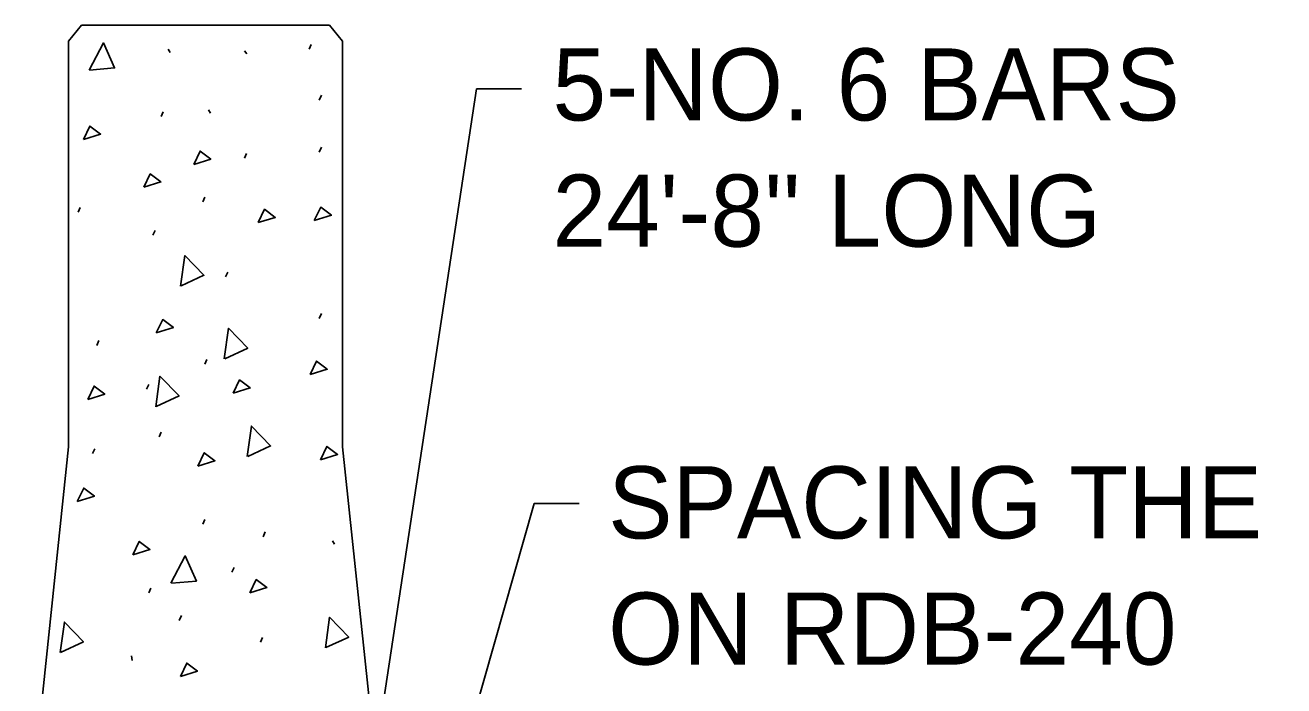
# Model space of a CAD drawing. Extents: x 997.6 to 1036.9, y 998.9 to 1022.7.
# Drawn here: x 1028.562 to 1032.05, y 1011.501 to 1013.333 of the extents above; entities that cross this region are included whole.
import ezdxf

# ---------------------------------------------------------------- set-up
doc = ezdxf.new("R2010")
doc.units = 0
doc.layers.add('1', color=7, linetype='Continuous')
doc.layers.add('2', color=7, linetype='Continuous')

msp = doc.modelspace()

# ---------------------------------------------------------------- linework, layer by layer
at = {"layer": '1'}
for p, q in [((1028.7179, 1013.3334), (1028.682, 1013.289)), ((1028.7179, 1013.3334), (1029.4054, 1013.3334)), ((1029.4054, 1013.3334), (1029.4413, 1013.2889)), ((1028.9577, 1013.2669), (1028.9636, 1013.2579)), ((1029.1697, 1013.2626), (1029.1756, 1013.2538)), ((1029.3485, 1013.2669), (1029.3544, 1013.2801)), ((1029.8127, 1013.157), (1029.9377, 1013.157)), ((1029.3767, 1013.1258), (1029.3826, 1013.1391)), ((1028.9386, 1013.0798), (1028.9445, 1013.0931)), ((1029.0696, 1013.0987), (1029.0755, 1013.0898)), ((1029.1692, 1012.9644), (1029.1751, 1012.9778)), ((1029.3767, 1012.9816), (1029.3826, 1012.9949)), ((1029.054, 1012.8433), (1029.0599, 1012.8566)), ((1028.7081, 1012.8144), (1028.714, 1012.8278)), ((1028.9156, 1012.751), (1028.9215, 1012.7644)), ((1029.1173, 1012.6356), (1029.1232, 1012.6489)), ((1029.3767, 1012.5202), (1029.3826, 1012.5335)), ((1028.76, 1012.4453), (1028.766, 1012.4586)), ((1029.0596, 1012.3934), (1029.0655, 1012.4067)), ((1028.8982, 1012.3241), (1028.9041, 1012.3374)), ((1028.933, 1012.1915), (1028.939, 1012.2049)), ((1028.5616, 1011.0211), (1028.682, 1012.164)), ((1028.7485, 1012.1454), (1028.7545, 1012.1587)), ((1029.5615, 1011.0211), (1029.4413, 1012.1639)), ((1029.9722, 1012.0068), (1030.0972, 1012.0068)), ((1029.0541, 1011.9493), (1029.06, 1011.9626)), ((1029.221, 1011.9146), (1029.227, 1011.9279)), ((1029.4135, 1011.9034), (1029.4195, 1011.8944)), ((1029.1348, 1011.8166), (1029.1407, 1011.8299)), ((1028.904, 1011.7589), (1028.91, 1011.7722)), ((1028.9888, 1011.6829), (1028.9947, 1011.6962)), ((1029.2138, 1011.6221), (1029.2197, 1011.6354)), ((1028.8567, 1011.5849), (1028.8582, 1011.5717))]:
    msp.add_line(p, q, dxfattribs=at)
for points in [[(1028.7386, 1013.2089), (1028.7785, 1013.2844), (1028.8096, 1013.2148), (1028.74, 1013.2089)], [(1028.7234, 1013.0165), (1028.7411, 1013.0535), (1028.7707, 1013.0313), (1028.7234, 1013.0165)], [(1029.0289, 1012.9473), (1029.0466, 1012.9843), (1029.0762, 1012.962), (1029.0289, 1012.9473)], [(1028.8905, 1012.8839), (1028.9083, 1012.9209), (1028.9379, 1012.8986), (1028.8905, 1012.8839)], [(1029.2075, 1012.7858), (1029.2253, 1012.8228), (1029.2549, 1012.8005), (1029.2075, 1012.7858)], [(1029.3631, 1012.7915), (1029.3809, 1012.8285), (1029.4105, 1012.8063), (1029.3631, 1012.7915)], [(1028.9925, 1012.6099), (1029.0043, 1012.6945), (1029.0573, 1012.6398), (1028.994, 1012.6104)], [(1028.9251, 1012.4801), (1028.9429, 1012.5171), (1028.9725, 1012.4949), (1028.9251, 1012.4801)], [(1029.1136, 1012.408), (1029.1254, 1012.4927), (1029.1784, 1012.4379), (1029.115, 1012.4085)], [(1029.3516, 1012.3647), (1029.3694, 1012.4017), (1029.399, 1012.3794), (1029.3516, 1012.3647)], [(1028.9234, 1012.2754), (1028.9351, 1012.36), (1028.9881, 1012.3053), (1028.9248, 1012.2759)], [(1029.1384, 1012.3128), (1029.1561, 1012.3498), (1029.1857, 1012.3275), (1029.1384, 1012.3128)], [(1028.7349, 1012.2955), (1028.7526, 1012.3325), (1028.7822, 1012.3103), (1028.7349, 1012.2955)], [(1029.177, 1012.1369), (1029.1888, 1012.2215), (1029.2418, 1012.1668), (1029.1785, 1012.1374)], [(1029.0404, 1012.1109), (1029.0581, 1012.1479), (1029.0877, 1012.1257), (1029.0404, 1012.1109)], [(1029.3805, 1012.1282), (1029.3982, 1012.1652), (1029.4278, 1012.1429), (1029.3805, 1012.1282)], [(1028.706, 1012.0129), (1028.7238, 1012.0499), (1028.7534, 1012.0276), (1028.706, 1012.0129)], [(1028.86, 1011.8649), (1028.8778, 1011.9019), (1028.9074, 1011.8797), (1028.86, 1011.8649)], [(1028.9654, 1011.7859), (1029.0053, 1011.8614), (1029.0364, 1011.7918), (1028.9668, 1011.7859)], [(1029.1845, 1011.7591), (1029.2022, 1011.7961), (1029.2318, 1011.7739), (1029.1845, 1011.7591)], [(1029.3938, 1011.6069), (1029.4055, 1011.6914), (1029.4585, 1011.6367), (1029.3952, 1011.6074)], [(1028.6585, 1011.5936), (1028.6702, 1011.6782), (1028.7232, 1011.6234), (1028.6599, 1011.5941)], [(1028.9918, 1011.5274), (1029.0095, 1011.5644), (1029.0391, 1011.5422), (1028.9918, 1011.5274)]]:
    msp.add_lwpolyline(points, dxfattribs=at)
at = {"layer": '2'}
for p, q in [((1028.6819, 1013.289), (1028.6819, 1012.164)), ((1029.4413, 1013.289), (1029.4413, 1012.164)), ((1029.8127, 1013.157), (1029.3986, 1010.4308)), ((1029.4966, 1010.3339), (1029.9722, 1012.0068))]:
    msp.add_line(p, q, dxfattribs=at)

# ---------------------------------------------------------------- texts
at = {"layer": '1'}
for s, p in [('5-NO. 6 BARS', (1030.0233, 1013.0691)), ("24'-8'' LONG", (1030.0233, 1012.7191)), ('SPACING THE SAME AS a BARS', (1030.1776, 1011.9101)), ('ON RDB-240', (1030.1776, 1011.5601))]:
    msp.add_text(s, height=0.2, dxfattribs=at).set_placement(p)

doc.saveas('drawing.dxf')
